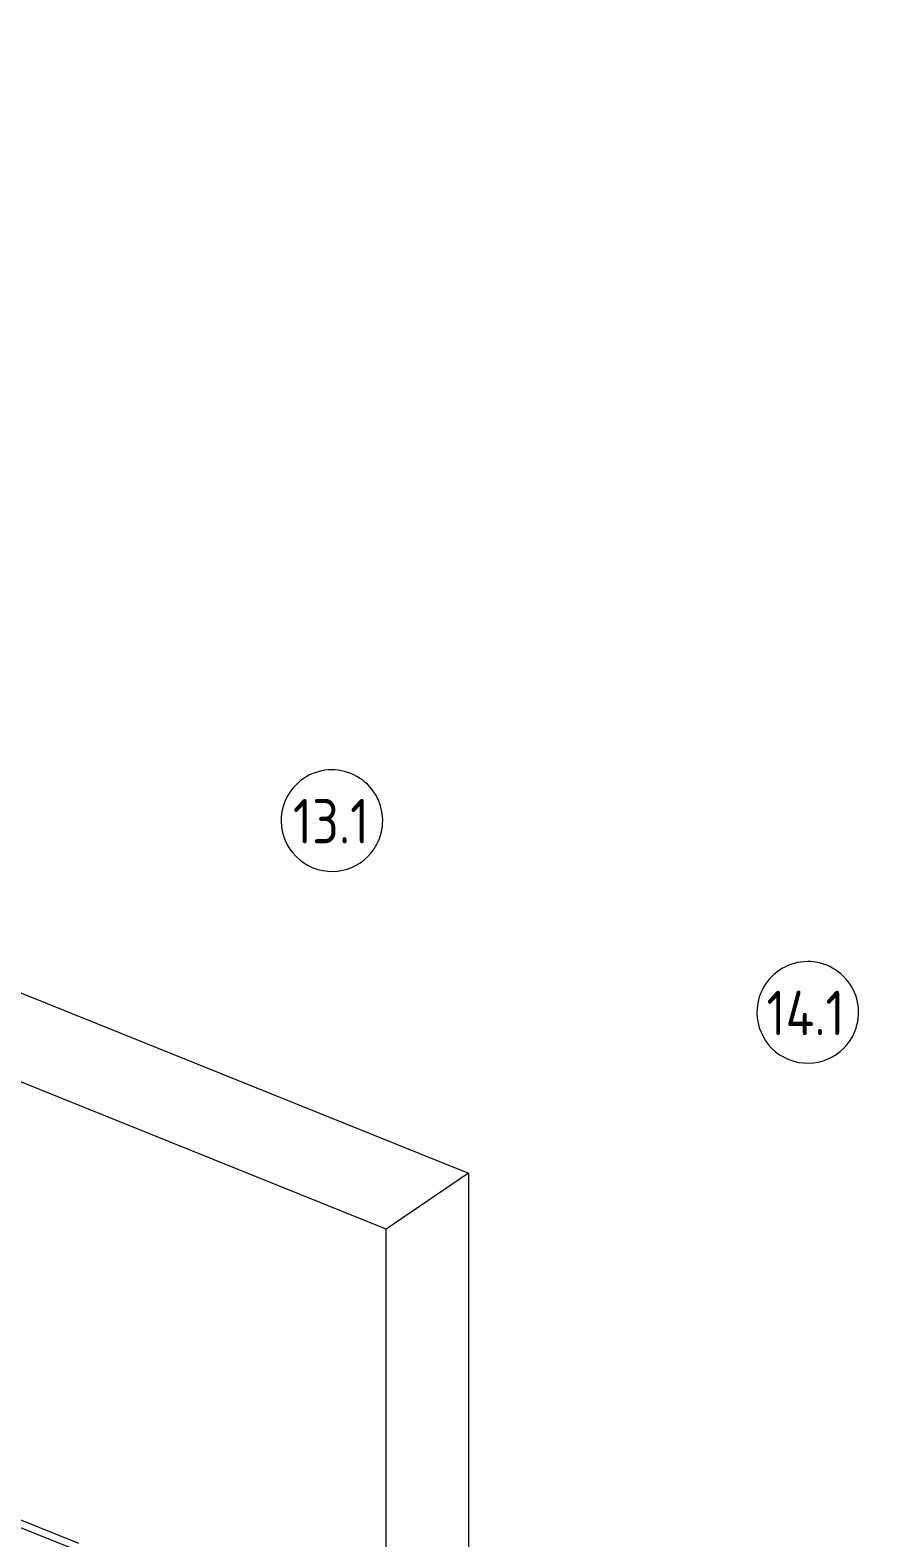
# Model space of a CAD drawing. Header units: millimetres. Extents: x -584918 to 2941280, y 3000189 to 4229862.
# Drawn here: x -419209 to -412565, y 3867799 to 3879673 of the extents above; entities that cross this region are included whole.
import ezdxf

# ---------------------------------------------------------------- set-up
doc = ezdxf.new("R2010")
doc.units = ezdxf.units.MM
for name, color, linetype, lineweight in [('Ограждение', 7, 'Continuous', 0), ('Оси', 7, 'Continuous', 0), ('Стены наружные', 7, 'Continuous', 0)]:
    doc.layers.add(name, color=color, linetype=linetype, lineweight=lineweight)
doc.styles.add('GOST Common', font='', dxfattribs={"width": 0.9, "height": 700})
doc.styles.get('GOST Common').set_extended_font_data('GOST Common')

# ---------------------------------------------------------------- blocks, each defined once
blk = doc.blocks.new('Ограждение - Ограждение-7956331-АР Этаж 02')
at = {"layer": 'Ограждение'}
for p, q in [((6001, 31542), (7440, 35113)), ((7440, 35113), (29781, 26110)), ((7440, 35113), (7800, 34267)), ((7800, 34267), (6604, 31299)), ((29131, 25671), (7800, 34267)), ((6047, 31523), (6001, 31542)), ((29781, 26110), (29131, 25671)), ((29781, 26110), (29781, 22841)), ((29131, 23083), (29131, 25671)), ((29131, 22841), (29131, 23021)), ((29576, 22841), (29131, 22841)), ((29781, 22841), (29731, 22841))]:
    blk.add_line(p, q, dxfattribs=at)
blk = doc.blocks.new('Ось сетки - Круг_Ø8 мм-6577-АР Этаж 02')
at = {"layer": 'Оси'}
for start, end in [(360, 180), (180, 360)]:
    blk.add_arc((0, 0), 4, start, end, dxfattribs=at)

msp = doc.modelspace()

# ---------------------------------------------------------------- linework, layer by layer
at = {"layer": 'Стены наружные'}
for p, q in [((-421009.081, 3868635.808), (-418829.411, 3867757.434)), ((-418851.09, 3867703.638), (-421030.76, 3868582.012))]:
    msp.add_line(p, q, dxfattribs=at)

# ---------------------------------------------------------------- block references
at = {"layer": 'Ограждение'}
msp.add_blockref('Ограждение - Ограждение-7956331-АР Этаж 02', (-445536.981, 3844560.265), dxfattribs=at)
at = {"layer": 'Оси', "xscale": 99.99999999999994, "yscale": 99.99999999999994, "zscale": 99.99999999999994, "rotation": 338.0513009164571}
for p in [(-416832.819, 3873447.676), (-413085.642, 3871937.62)]:
    msp.add_blockref('Ось сетки - Круг_Ø8 мм-6577-АР Этаж 02', p, dxfattribs=at)

# ---------------------------------------------------------------- texts
at = {"layer": 'Оси', "char_height": 350, "attachment_point": 1, "style": 'GOST Common'}
for s, insert, width in [('13.1', (-417139.529, 3873618.065), 757.59469), ('14.1', (-413410.353, 3872108.009), 800.88581)]:
    msp.add_mtext(s, dxfattribs=dict(at, insert=insert, width=width))

doc.saveas('drawing.dxf')
